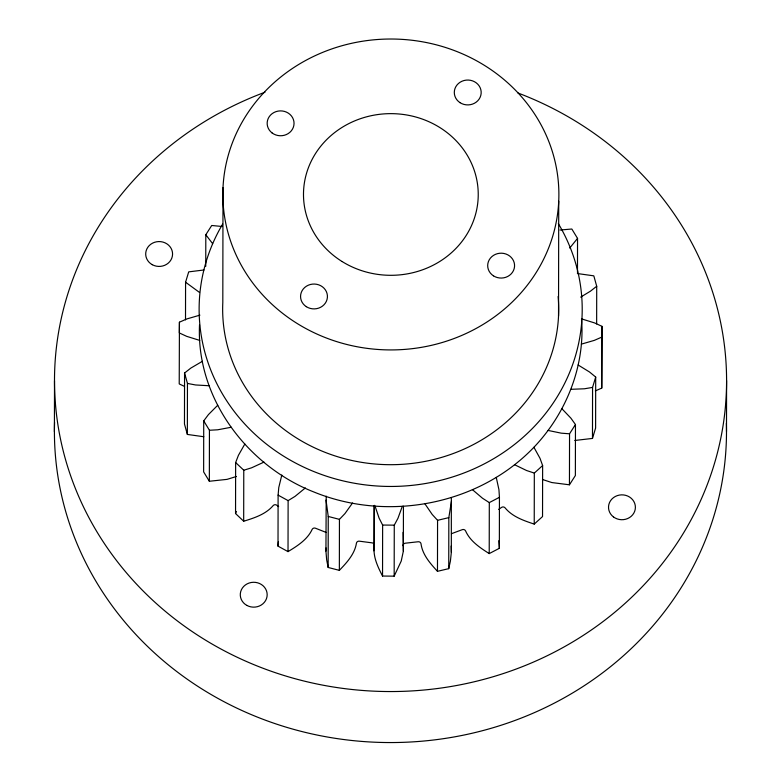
<?xml version="1.0" encoding="UTF-8"?>
<svg xmlns="http://www.w3.org/2000/svg" width="781" height="781" viewBox="0 0 781 781"><rect width="100%" height="100%" fill="white"/><g stroke="black" fill="none" stroke-linecap="round" stroke-linejoin="round"><path stroke-width="1.17" d="M54.416 431.747L54.504 380.737M199.897 315.153L186.913 318.912L179.435 322.182L179.22 383.949L184.511 386.39M202.435 361.281L190.867 368.066L184.56 373.015L184.472 424.015L187.362 434.441L203.802 436.735M185.507 319.878L185.575 282.224L188.699 271.866L203.997 269.982M187.362 434.441L187.45 383.432L184.56 373.015M217.753 405.232L208.439 414.594L203.724 420.881L203.636 471.89L209.347 481.262L227.046 479.368L236.438 476.478M205.754 266.321L205.803 234.739L211.729 225.484L222.321 226.51M209.347 481.262L209.435 430.263L203.724 420.881M223.005 187.694L222.81 302.462A168.022 155.458 0.1 0 0 393.946 464.666A168.022 155.458 0.1 0 0 558.122 296.497M278.661 506.596L276.845 505.278A2.548 2.363 0.1 0 0 273.243 505.512C265.794 514.279 254.323 517.959 243.682 521.23L235.55 513.547L235.637 462.537L238.42 455.333L244.834 444.028M243.682 521.23L243.77 470.23L235.637 462.537M326.224 532.466L315.592 528.268A2.548 2.363 0.1 0 0 312.175 529.352C307.431 539.622 297.346 545.939 288.023 551.62L278.016 546.144L278.104 495.134L278.778 487.51L281.814 475.033M288.023 551.62L288.121 500.621L295.013 496.394L305.361 487.93M403.435 506.186L403.357 551.113L401.239 561.031L394.171 576.163L382.544 576.046C377.701 566.684 372.654 556.257 374.343 545.421A2.548 2.363 0.1 0 0 372.039 542.854L359.445 541.194A2.548 2.363 0.1 0 0 356.458 543.068C354.759 554.061 346.774 562.642 339.354 570.355L328.157 567.465L326.673 559.928L325.931 551.103L326.204 496.14M328.157 567.465L328.245 516.456L326.019 500.094M339.354 570.355L339.442 519.355L344.929 513.615L352.534 502.993M373.923 550.83L374.001 505.893M374.343 545.421L374.421 505.346M382.544 576.046L382.631 525.047L379.097 518.125L374.987 505.932M394.171 576.163L394.268 525.154L397.949 518.311L402.322 506.273M403.357 551.113L403.074 532.349M451.33 497.546L451.34 552.333L450.393 561.148L448.743 568.646L437.477 571.321L437.565 520.312L432.215 514.474L424.854 503.716M448.743 568.646L448.831 517.637L451.428 501.324M496.257 477.386L498.932 489.667L499.44 497.312L499.352 548.311L489.218 553.592L489.306 502.593L482.502 498.229L472.427 489.648M498.659 509.407L501.431 507.484A2.548 2.363 0.1 0 1 505.024 507.787C512.287 516.7 523.67 520.605 534.233 524.09L534.321 473.081L542.629 465.554L540.003 458.301L533.911 447.288C566.264 413.295 585.272 365.986 581.523 318.873L594.556 322.914L601.956 326.331L601.751 388.098L595.337 390.9M542.629 465.554L542.541 516.563L534.233 524.09M558.532 316.012L558.727 201.254A168.022 155.458 0.1 0 0 313.24 56.583A168.022 155.458 0.1 0 0 300.636 325.589A168.022 155.458 0.1 0 0 558.727 201.254M542.473 479.485L551.796 482.551L569.447 484.806L569.544 433.797L575.46 424.532L570.891 418.157L561.92 408.736M575.46 424.532L575.372 475.541L569.447 484.806M577.481 272.393L577.54 238.39L571.829 229.018L560.036 230.024M574.796 440.474L592.476 438.424L592.564 387.415L595.698 377.047L589.499 371.981L578.116 364.981M595.698 377.047L595.61 428.056L592.476 438.424M596.645 323.91L596.713 286.266L593.814 275.839L577.374 273.545M601.751 388.098L601.956 326.331M726.496 431.551L726.584 380.552M179.435 322.182L179.308 332.94L186.718 336.357L199.741 340.409M199.526 324.876C196.021 398.007 247.157 465.906 314.011 492.04C387.649 522.098 478.519 505.122 533.911 447.288M325.931 551.103L326.077 547.94M278.016 546.144L278.397 541.78M235.55 513.547L236.34 511.487M577.54 238.39L569.72 248.046M596.713 286.266L590.397 291.215L580.673 297.112M263.998 462.098L251.619 467.799L243.77 470.23M489.306 502.593L499.44 497.312M601.839 337.089L594.361 340.36L581.376 344.128M451.457 533.696L462.176 529.703A2.548 2.363 0.1 0 1 465.564 530.865C470.094 541.223 480.032 547.735 489.218 553.592M231.235 427.256L217.694 429.794L209.435 430.263M437.565 520.312L448.831 517.637M592.564 387.415L584.432 388.782L570.94 389.309M209.318 385.755L195.553 384.965L187.45 383.432M382.631 525.047L394.268 525.154M569.544 433.797L561.295 433.172L548.125 430.448M328.245 516.456L339.442 519.355M534.321 473.081L526.531 470.504L514.474 464.666M278.104 495.134L288.121 500.621M199.546 292.465L185.575 282.224M437.477 571.321C430.233 563.462 422.443 554.715 420.998 543.693A2.548 2.363 0.1 0 0 418.05 541.77L405.427 543.185A2.548 2.363 0.1 0 0 403.055 545.704M212.647 243.692L205.803 234.739M498.844 540.677L499.352 548.311M451.184 546.007L451.34 552.333M726.369 423.282A336.045 310.906 0.1 0 1 390.012 742.555A336.045 310.906 0.1 0 1 54.563 422.287M517.988 92.998A336.045 310.906 0.1 0 1 656.987 570.169A336.045 310.906 0.1 0 1 122.871 568.548A336.045 310.906 0.1 0 1 264.974 92.226M558.347 223.62A191.54 177.219 0.1 0 1 391.027 486.456A191.54 177.219 0.1 0 1 222.644 224.108M246.884 605.421A13.443 12.437 0.1 0 0 267.17 594.849A13.443 12.437 0.1 0 0 247.128 583.876A13.443 12.437 0.1 0 0 246.884 605.421M613.427 516.895A13.443 12.437 0.1 0 0 635.217 509.329A13.443 12.437 0.1 0 0 617.234 495.642A13.443 12.437 0.1 0 0 613.427 516.895M152.295 264.7A13.443 12.437 0.1 0 0 172.572 254.137A13.443 12.437 0.1 0 0 152.529 243.164A13.443 12.437 0.1 0 0 152.295 264.7M342.088 261.528A87.374 80.833 0.1 0 0 478.031 200.043A87.374 80.833 0.1 0 0 352.485 121.846A87.374 80.833 0.1 0 0 342.088 261.528M460.058 102.682A13.443 12.437 0.1 0 0 481.135 93.544A13.443 12.437 0.1 0 0 462.04 81.214A13.443 12.437 0.1 0 0 460.058 102.682M493.446 275.83A13.443 12.437 0.1 0 0 514.523 266.692A13.443 12.437 0.1 0 0 495.427 254.362A13.443 12.437 0.1 0 0 493.446 275.83M306.308 306.669A13.443 12.437 0.1 0 0 327.385 297.532A13.443 12.437 0.1 0 0 308.29 285.211A13.443 12.437 0.1 0 0 306.308 306.669M272.013 132.887A13.443 12.437 0.1 0 0 293.851 125.429A13.443 12.437 0.1 0 0 275.947 111.654A13.443 12.437 0.1 0 0 272.013 132.887"/></g></svg>
